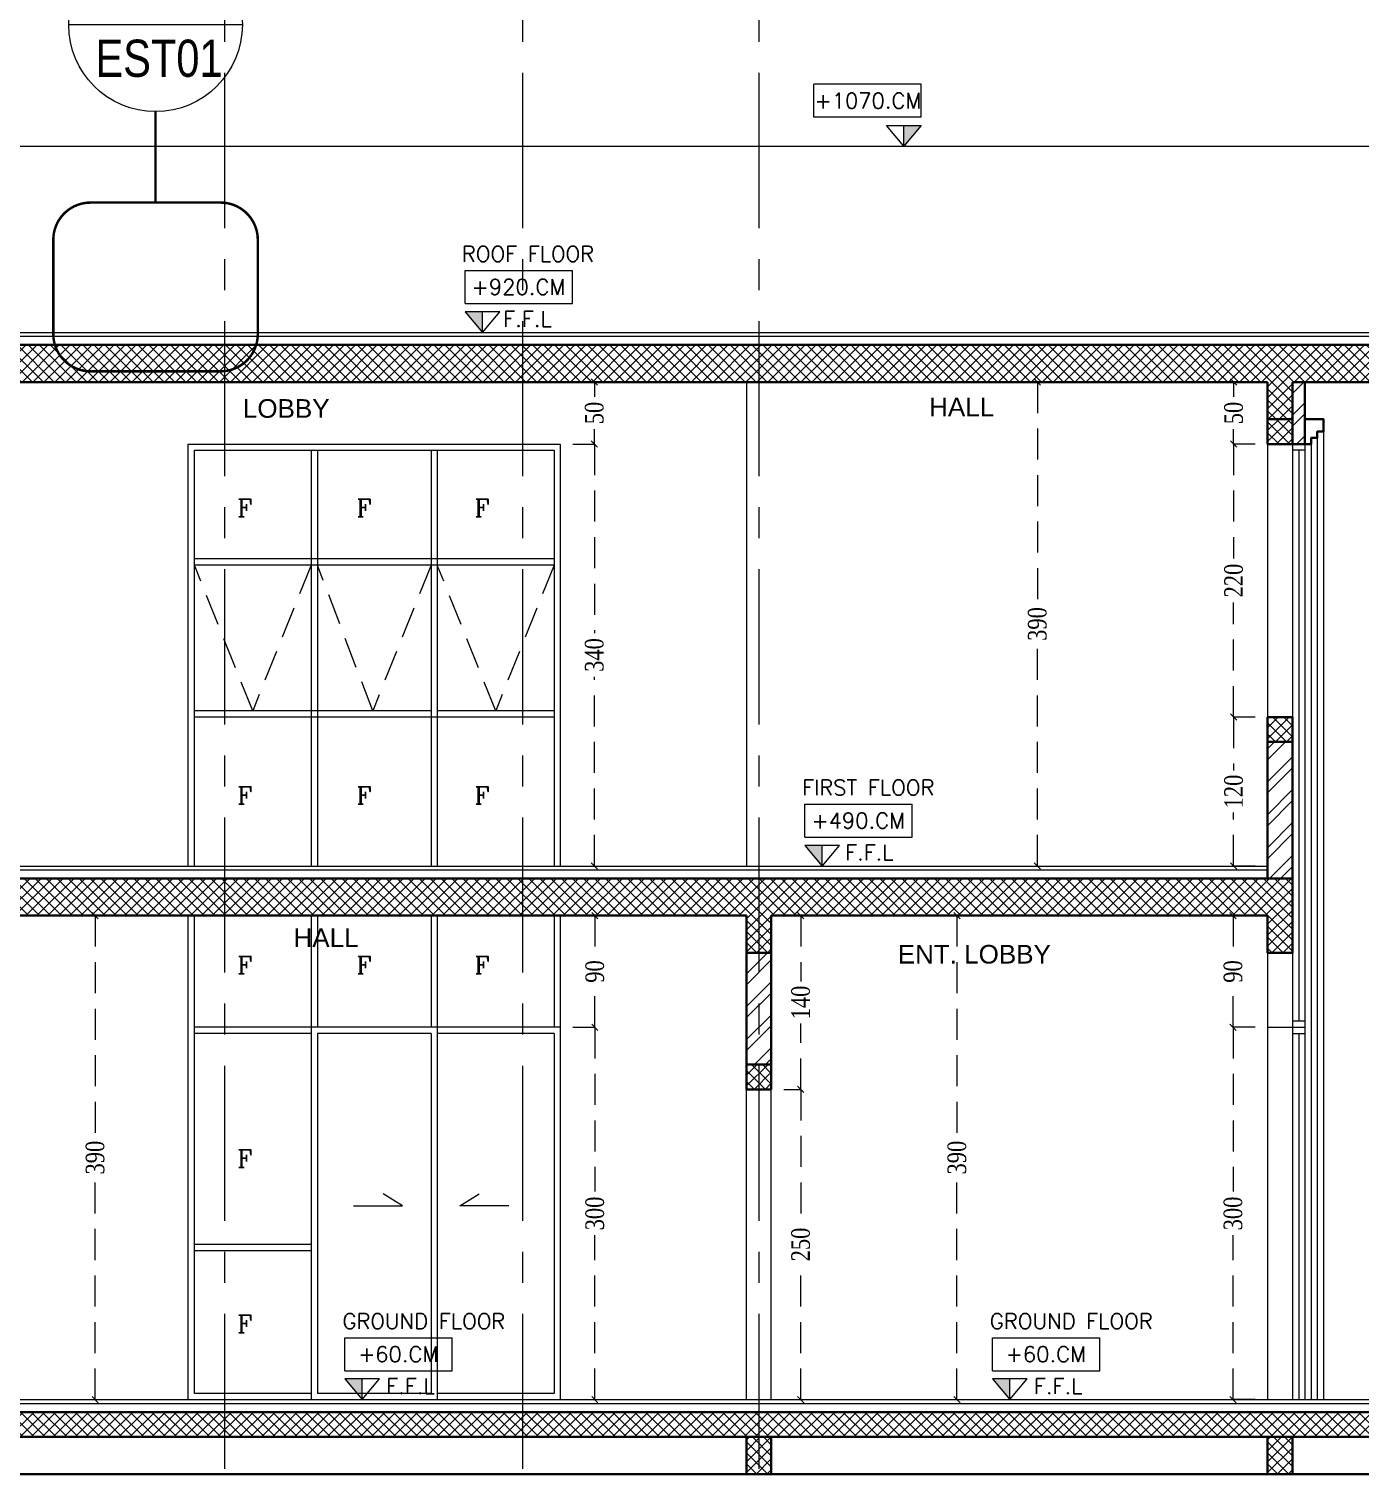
# Model space of a CAD drawing. Header units: inches. Extents: x -114 to 635, y -137 to 57.
# Drawn here: x 606.27 to 617, y 13.87 to 25.52 of the extents above; entities that cross this region are included whole.
import ezdxf
from ezdxf.enums import TextEntityAlignment as Align

# ---------------------------------------------------------------- set-up
doc = ezdxf.new("R2010")
doc.units = ezdxf.units.IN
doc.header["$MEASUREMENT"] = 0
doc.header["$PDMODE"] = 98
for name, pattern in [('CENTER', [2, 1.25, -0.25, 0.25, -0.25]), ('CENTERX2', [4, 2.5, -0.5, 0.5, -0.5]), ('DASHED2', [0.375, 0.25, -0.125]), ('HIDDEN', [0.375, 0.25, -0.125]), ('XA-1F-PLAN$0$DASHED2', [0.375, 0.25, -0.125])]:
    doc.linetypes.add(name, pattern=pattern)
doc.layers.get('0').update_dxf_attribs({"lineweight": 5})
doc.layers.get('Defpoints').update_dxf_attribs({"lineweight": 5})
for name, color, linetype, lineweight in [('A-FINISHING', 2, 'Continuous', 5), ('A-LEVEL TEXT', 3, 'Continuous', 5), ('DETAILS TAG', 8, 'Continuous', 5), ('dim', 1, 'Continuous', 9), ('DOOR', 1, 'Continuous', 5), ('ELEVATION 00', 7, 'Continuous', 30), ('ELEVATION 03', 2, 'Continuous', 13), ('ELEVATION 04', 1, 'Continuous', 9), ('ELEVATION WINDOW', 5, 'Continuous', 5), ('FINISH', 3, 'Continuous', 9), ('GENERAL TEXT', 4, 'Continuous', 5), ('HATCH', 15, 'Continuous', 0), ('LEVEL SYMBOL', 8, 'Continuous', 5), ('LEVELS', 251, 'Continuous', 5), ('ROOMS DIMENSION', 3, 'Continuous', 5), ('TAG ELEVATIONS DETAIL', 8, 'Continuous', 9), ('TAG SPOT DETAIL', 8, 'HIDDEN', 9), ('WALL PROPOSED', 7, 'Continuous', 30), ('WINDOWS', 5, 'Continuous', 5)]:
    doc.layers.add(name, color=color, linetype=linetype, lineweight=lineweight)
doc.layers.add('AXIES', color=7, linetype='CENTER', lineweight=0, true_color=0x949596)
doc.styles.add('Arial', font='arial.ttf')
doc.styles.add('ARIAL-GRID', font='arial.ttf', dxfattribs={"width": 0.7, "height": 320})
doc.styles.add('ARIAL-TITLE', font='arialbd.ttf')
doc.styles.add('COMP', font='complex_.ttf')
doc.styles.add('ROMANS', font='romans.shx', dxfattribs={"width": 0.7})
doc.styles.add('ST', font='times.ttf', dxfattribs={"width": 0.8})
doc.styles.get("Standard").update_dxf_attribs({"font": 'arial.ttf'})
doc.styles.add('TEXTN', font='arial.ttf', dxfattribs={"height": 0.2})
doc.styles.add('TEXTS', font='arial.ttf', dxfattribs={"width": 0.8})
doc.dimstyles.new('RASH PLAN', dxfattribs={"dimtxt": 0.15, "dimasz": 0.05, "dimexe": 0, "dimexo": 0.1, "dimgap": 0.05, "dimtad": 0, "dimdec": 0, "dimlfac": 100, "dimzin": 0, "dimdsep": 46, "dimtxsty": 'ST', "dimblk": 'OBLIQUE', "dimcen": 0.09, "dimclrd": 200, "dimclre": 6, "dimclrt": 1, "dimadec": 0, "dimazin": 0, "dimtfac": 1, "dimtdec": 0, "dimtmove": 1, "dimatfit": 3, "dimldrblk": 'OBLIQUE', "dimfxl": 0, "dimtolj": 1, "dimtzin": 0, "dimlwd": -1, "dimlwe": -1, "dimarcsym": 0})

# ---------------------------------------------------------------- blocks, each defined once
blk = doc.blocks.new('_Oblique')
at = {"color": 0, "lineweight": -2}
blk.add_line((-0.5, -0.5), (0.5, 0.5), dxfattribs=at)
blk = doc.blocks.new('*D606')
at = {"layer": 'Defpoints', "color": 0, "transparency": 16777216}
for p in [(616.252, 17.474), (615.973, 14.474), (616.252, 14.474)]:
    blk.add_point(p, dxfattribs=at)
at = {"layer": 'ROOMS DIMENSION', "color": 3, "transparency": 16777216}
for p, q in [((616.152, 17.474), (615.973, 17.474)), ((616.152, 14.474), (615.973, 14.474))]:
    blk.add_line(p, q, dxfattribs=at)
at = {"layer": 'ROOMS DIMENSION', "color": 3, "linetype": 'DASHED2', "transparency": 16777216}
for p, q in [((615.973, 17.474), (615.973, 16.15)), ((615.973, 14.474), (615.973, 15.798))]:
    blk.add_line(p, q, dxfattribs=at)
at = {"layer": 'ROOMS DIMENSION', "color": 3, "transparency": 16777216, "xscale": 0.05, "yscale": 0.05, "zscale": 0.05}
for p, rotation in [((615.973, 17.474), 90), ((615.973, 14.474), 270)]:
    blk.add_blockref('_Oblique', p, dxfattribs=dict(at, rotation=rotation))
at = {"layer": 'ROOMS DIMENSION', "color": 3, "transparency": 16777216, "insert": (615.973, 15.974), "char_height": 0.15, "attachment_point": 5, "rotation": 90, "style": 'ST'}
blk.add_mtext('\\A1;300', dxfattribs=at)
blk = doc.blocks.new('*D607')
at = {"layer": 'Defpoints', "color": 0, "transparency": 16777216}
for p in [(615.973, 18.374), (616.252, 18.374), (616.252, 17.474)]:
    blk.add_point(p, dxfattribs=at)
at = {"layer": 'ROOMS DIMENSION', "color": 3, "transparency": 16777216}
for p, q in [((616.152, 18.374), (615.973, 18.374)), ((616.152, 17.474), (615.973, 17.474))]:
    blk.add_line(p, q, dxfattribs=at)
at = {"layer": 'ROOMS DIMENSION', "color": 3, "linetype": 'DASHED2', "transparency": 16777216}
for p, q in [((615.973, 18.374), (615.973, 18.056)), ((615.973, 17.474), (615.973, 17.792))]:
    blk.add_line(p, q, dxfattribs=at)
at = {"layer": 'ROOMS DIMENSION', "color": 3, "transparency": 16777216, "xscale": 0.05, "yscale": 0.05, "zscale": 0.05}
for p, rotation in [((615.973, 18.374), 90), ((615.973, 17.474), 270)]:
    blk.add_blockref('_Oblique', p, dxfattribs=dict(at, rotation=rotation))
at = {"layer": 'ROOMS DIMENSION', "color": 3, "transparency": 16777216, "insert": (615.973, 17.924), "char_height": 0.15, "attachment_point": 5, "rotation": 90, "style": 'ST'}
blk.add_mtext('\\A1;90', dxfattribs=at)
blk = doc.blocks.new('*D608')
at = {"layer": 'Defpoints', "color": 0, "transparency": 16777216}
for p in [(612.252, 16.974), (612.252, 14.474), (612.489, 14.474)]:
    blk.add_point(p, dxfattribs=at)
at = {"layer": 'ROOMS DIMENSION', "color": 3, "transparency": 16777216}
for p, q in [((612.352, 16.974), (612.489, 16.974)), ((612.352, 14.474), (612.489, 14.474))]:
    blk.add_line(p, q, dxfattribs=at)
at = {"layer": 'ROOMS DIMENSION', "color": 3, "linetype": 'DASHED2', "transparency": 16777216}
for p, q in [((612.489, 16.974), (612.489, 15.902)), ((612.489, 14.474), (612.489, 15.546))]:
    blk.add_line(p, q, dxfattribs=at)
at = {"layer": 'ROOMS DIMENSION', "color": 3, "transparency": 16777216, "xscale": 0.05, "yscale": 0.05, "zscale": 0.05}
for p, rotation in [((612.489, 16.974), 90), ((612.489, 14.474), 270)]:
    blk.add_blockref('_Oblique', p, dxfattribs=dict(at, rotation=rotation))
at = {"layer": 'ROOMS DIMENSION', "color": 3, "transparency": 16777216, "insert": (612.489, 15.724), "char_height": 0.15, "attachment_point": 5, "rotation": 90, "style": 'ST'}
blk.add_mtext('\\A1;250', dxfattribs=at)
blk = doc.blocks.new('*D609')
at = {"layer": 'Defpoints', "color": 0, "transparency": 16777216}
for p in [(615.978, 19.974), (616.252, 19.974), (616.252, 18.774)]:
    blk.add_point(p, dxfattribs=at)
at = {"layer": 'ROOMS DIMENSION', "color": 3, "transparency": 16777216}
for p, q in [((616.152, 19.974), (615.978, 19.974)), ((616.152, 18.774), (615.978, 18.774))]:
    blk.add_line(p, q, dxfattribs=at)
at = {"layer": 'ROOMS DIMENSION', "color": 3, "linetype": 'DASHED2', "transparency": 16777216}
for p, q in [((615.978, 19.974), (615.978, 19.543)), ((615.978, 18.774), (615.978, 19.205))]:
    blk.add_line(p, q, dxfattribs=at)
at = {"layer": 'ROOMS DIMENSION', "color": 3, "transparency": 16777216, "xscale": 0.05, "yscale": 0.05, "zscale": 0.05}
for p, rotation in [((615.978, 19.974), 90), ((615.978, 18.774), 270)]:
    blk.add_blockref('_Oblique', p, dxfattribs=dict(at, rotation=rotation))
at = {"layer": 'ROOMS DIMENSION', "color": 3, "transparency": 16777216, "insert": (615.978, 19.374), "char_height": 0.15, "attachment_point": 5, "rotation": 90, "style": 'ST'}
blk.add_mtext('\\A1;120', dxfattribs=at)
blk = doc.blocks.new('*D610')
at = {"layer": 'Defpoints', "color": 0, "transparency": 16777216}
for p in [(610.552, 17.474), (610.83, 17.474), (610.552, 14.474)]:
    blk.add_point(p, dxfattribs=at)
at = {"layer": 'ROOMS DIMENSION', "color": 3, "transparency": 16777216}
for p, q in [((610.652, 17.474), (610.83, 17.474)), ((610.652, 14.474), (610.83, 14.474))]:
    blk.add_line(p, q, dxfattribs=at)
at = {"layer": 'ROOMS DIMENSION', "color": 3, "linetype": 'DASHED2', "transparency": 16777216}
for p, q in [((610.83, 17.474), (610.83, 16.15)), ((610.83, 14.474), (610.83, 15.798))]:
    blk.add_line(p, q, dxfattribs=at)
at = {"layer": 'ROOMS DIMENSION', "color": 3, "transparency": 16777216, "xscale": 0.05, "yscale": 0.05, "zscale": 0.05}
for p, rotation in [((610.83, 17.474), 90), ((610.83, 14.474), 270)]:
    blk.add_blockref('_Oblique', p, dxfattribs=dict(at, rotation=rotation))
at = {"layer": 'ROOMS DIMENSION', "color": 3, "transparency": 16777216, "insert": (610.83, 15.974), "char_height": 0.15, "attachment_point": 5, "rotation": 90, "style": 'ST'}
blk.add_mtext('\\A1;300', dxfattribs=at)
blk = doc.blocks.new('*D611')
at = {"layer": 'Defpoints', "color": 0, "transparency": 16777216}
for p in [(610.552, 18.374), (610.83, 18.374), (610.552, 17.474)]:
    blk.add_point(p, dxfattribs=at)
at = {"layer": 'ROOMS DIMENSION', "color": 3, "transparency": 16777216}
for p, q in [((610.652, 18.374), (610.83, 18.374)), ((610.652, 17.474), (610.83, 17.474))]:
    blk.add_line(p, q, dxfattribs=at)
at = {"layer": 'ROOMS DIMENSION', "color": 3, "linetype": 'DASHED2', "transparency": 16777216}
for p, q in [((610.83, 18.374), (610.83, 18.056)), ((610.83, 17.474), (610.83, 17.792))]:
    blk.add_line(p, q, dxfattribs=at)
at = {"layer": 'ROOMS DIMENSION', "color": 3, "transparency": 16777216, "xscale": 0.05, "yscale": 0.05, "zscale": 0.05}
for p, rotation in [((610.83, 18.374), 90), ((610.83, 17.474), 270)]:
    blk.add_blockref('_Oblique', p, dxfattribs=dict(at, rotation=rotation))
at = {"layer": 'ROOMS DIMENSION', "color": 3, "transparency": 16777216, "insert": (610.83, 17.924), "char_height": 0.15, "attachment_point": 5, "rotation": 90, "style": 'ST'}
blk.add_mtext('\\A1;90', dxfattribs=at)
blk = doc.blocks.new('*D612')
at = {"layer": 'Defpoints', "color": 0, "transparency": 16777216}
for p in [(610.552, 22.174), (610.826, 22.174), (610.552, 18.774)]:
    blk.add_point(p, dxfattribs=at)
at = {"layer": 'ROOMS DIMENSION', "color": 3, "transparency": 16777216}
for p, q in [((610.652, 22.174), (610.826, 22.174)), ((610.652, 18.774), (610.826, 18.774))]:
    blk.add_line(p, q, dxfattribs=at)
at = {"layer": 'ROOMS DIMENSION', "color": 3, "linetype": 'DASHED2', "transparency": 16777216}
for p, q in [((610.826, 22.174), (610.826, 20.65)), ((610.826, 18.774), (610.826, 20.298))]:
    blk.add_line(p, q, dxfattribs=at)
at = {"layer": 'ROOMS DIMENSION', "color": 3, "transparency": 16777216, "xscale": 0.05, "yscale": 0.05, "zscale": 0.05}
for p, rotation in [((610.826, 22.174), 90), ((610.826, 18.774), 270)]:
    blk.add_blockref('_Oblique', p, dxfattribs=dict(at, rotation=rotation))
at = {"layer": 'ROOMS DIMENSION', "color": 3, "transparency": 16777216, "insert": (610.826, 20.474), "char_height": 0.15, "attachment_point": 5, "rotation": 90, "style": 'ST'}
blk.add_mtext('\\A1;340', dxfattribs=at)
blk = doc.blocks.new('*D613')
at = {"layer": 'Defpoints', "color": 0, "transparency": 16777216}
for p in [(610.493, 22.674), (610.826, 22.674), (610.552, 22.174)]:
    blk.add_point(p, dxfattribs=at)
at = {"layer": 'ROOMS DIMENSION', "color": 3, "transparency": 16777216}
for p, q in [((610.593, 22.674), (610.826, 22.674)), ((610.652, 22.174), (610.826, 22.174))]:
    blk.add_line(p, q, dxfattribs=at)
at = {"layer": 'ROOMS DIMENSION', "color": 3, "linetype": 'DASHED2', "transparency": 16777216}
for p, q in [((610.826, 22.674), (610.826, 22.555)), ((610.826, 22.174), (610.826, 22.293))]:
    blk.add_line(p, q, dxfattribs=at)
at = {"layer": 'ROOMS DIMENSION', "color": 3, "transparency": 16777216, "xscale": 0.05, "yscale": 0.05, "zscale": 0.05}
for p, rotation in [((610.826, 22.674), 90), ((610.826, 22.174), 270)]:
    blk.add_blockref('_Oblique', p, dxfattribs=dict(at, rotation=rotation))
at = {"layer": 'ROOMS DIMENSION', "color": 3, "transparency": 16777216, "insert": (610.826, 22.424), "char_height": 0.15, "attachment_point": 5, "rotation": 90, "style": 'ST'}
blk.add_mtext('\\A1;50', dxfattribs=at)
blk = doc.blocks.new('*D614')
at = {"layer": 'Defpoints', "color": 0, "transparency": 16777216}
for p in [(615.978, 22.174), (616.252, 22.174), (616.252, 19.974)]:
    blk.add_point(p, dxfattribs=at)
at = {"layer": 'ROOMS DIMENSION', "color": 3, "transparency": 16777216}
for p, q in [((616.152, 22.174), (615.978, 22.174)), ((616.152, 19.974), (615.978, 19.974))]:
    blk.add_line(p, q, dxfattribs=at)
at = {"layer": 'ROOMS DIMENSION', "color": 3, "linetype": 'DASHED2', "transparency": 16777216}
for p, q in [((615.978, 22.174), (615.978, 21.252)), ((615.978, 19.974), (615.978, 20.896))]:
    blk.add_line(p, q, dxfattribs=at)
at = {"layer": 'ROOMS DIMENSION', "color": 3, "transparency": 16777216, "xscale": 0.05, "yscale": 0.05, "zscale": 0.05}
for p, rotation in [((615.978, 22.174), 90), ((615.978, 19.974), 270)]:
    blk.add_blockref('_Oblique', p, dxfattribs=dict(at, rotation=rotation))
at = {"layer": 'ROOMS DIMENSION', "color": 3, "transparency": 16777216, "insert": (615.978, 21.074), "char_height": 0.15, "attachment_point": 5, "rotation": 90, "style": 'ST'}
blk.add_mtext('\\A1;220', dxfattribs=at)
blk = doc.blocks.new('*D615')
at = {"layer": 'Defpoints', "color": 0, "transparency": 16777216}
for p in [(615.978, 22.674), (616.252, 22.674), (616.252, 22.174)]:
    blk.add_point(p, dxfattribs=at)
at = {"layer": 'ROOMS DIMENSION', "color": 3, "transparency": 16777216}
for p, q in [((616.152, 22.674), (615.978, 22.674)), ((616.152, 22.174), (615.978, 22.174))]:
    blk.add_line(p, q, dxfattribs=at)
at = {"layer": 'ROOMS DIMENSION', "color": 3, "linetype": 'DASHED2', "transparency": 16777216}
for p, q in [((615.978, 22.674), (615.978, 22.555)), ((615.978, 22.174), (615.978, 22.293))]:
    blk.add_line(p, q, dxfattribs=at)
at = {"layer": 'ROOMS DIMENSION', "color": 3, "transparency": 16777216, "xscale": 0.05, "yscale": 0.05, "zscale": 0.05}
for p, rotation in [((615.978, 22.674), 90), ((615.978, 22.174), 270)]:
    blk.add_blockref('_Oblique', p, dxfattribs=dict(at, rotation=rotation))
at = {"layer": 'ROOMS DIMENSION', "color": 3, "transparency": 16777216, "insert": (615.978, 22.424), "char_height": 0.15, "attachment_point": 5, "rotation": 90, "style": 'ST'}
blk.add_mtext('\\A1;50', dxfattribs=at)
blk = doc.blocks.new('*D616')
at = {"layer": 'Defpoints', "color": 0, "transparency": 16777216}
for p in [(612.252, 18.374), (612.489, 18.374), (612.252, 16.974)]:
    blk.add_point(p, dxfattribs=at)
at = {"layer": 'ROOMS DIMENSION', "color": 3, "transparency": 16777216}
for p, q in [((612.352, 18.374), (612.489, 18.374)), ((612.352, 16.974), (612.489, 16.974))]:
    blk.add_line(p, q, dxfattribs=at)
at = {"layer": 'ROOMS DIMENSION', "color": 3, "linetype": 'DASHED2', "transparency": 16777216}
for p, q in [((612.489, 18.374), (612.489, 17.843)), ((612.489, 16.974), (612.489, 17.505))]:
    blk.add_line(p, q, dxfattribs=at)
at = {"layer": 'ROOMS DIMENSION', "color": 3, "transparency": 16777216, "xscale": 0.05, "yscale": 0.05, "zscale": 0.05}
for p, rotation in [((612.489, 18.374), 90), ((612.489, 16.974), 270)]:
    blk.add_blockref('_Oblique', p, dxfattribs=dict(at, rotation=rotation))
at = {"layer": 'ROOMS DIMENSION', "color": 3, "transparency": 16777216, "insert": (612.489, 17.674), "char_height": 0.15, "attachment_point": 5, "rotation": 90, "style": 'ST'}
blk.add_mtext('\\A1;140', dxfattribs=at)
blk = doc.blocks.new('*D620')
at = {"layer": 'Defpoints', "color": 0, "transparency": 16777216}
for p in [(606.666, 18.374), (606.803, 18.374), (606.666, 14.474)]:
    blk.add_point(p, dxfattribs=at)
at = {"layer": 'ROOMS DIMENSION', "color": 3, "transparency": 16777216}
for p, q in [((606.766, 18.374), (606.803, 18.374)), ((606.766, 14.474), (606.803, 14.474))]:
    blk.add_line(p, q, dxfattribs=at)
at = {"layer": 'ROOMS DIMENSION', "color": 3, "linetype": 'DASHED2', "transparency": 16777216}
for p, q in [((606.803, 18.374), (606.803, 16.6)), ((606.803, 14.474), (606.803, 16.248))]:
    blk.add_line(p, q, dxfattribs=at)
at = {"layer": 'ROOMS DIMENSION', "color": 3, "transparency": 16777216, "xscale": 0.05, "yscale": 0.05, "zscale": 0.05}
for p, rotation in [((606.803, 18.374), 90), ((606.803, 14.474), 270)]:
    blk.add_blockref('_Oblique', p, dxfattribs=dict(at, rotation=rotation))
at = {"layer": 'ROOMS DIMENSION', "color": 3, "transparency": 16777216, "insert": (606.803, 16.424), "char_height": 0.15, "attachment_point": 5, "rotation": 90, "style": 'ST'}
blk.add_mtext('\\A1;390', dxfattribs=at)
blk = doc.blocks.new('*D621')
at = {"layer": 'Defpoints', "color": 0, "transparency": 16777216}
for p in [(613.612, 18.374), (613.748, 18.374), (613.612, 14.474)]:
    blk.add_point(p, dxfattribs=at)
at = {"layer": 'ROOMS DIMENSION', "color": 3, "transparency": 16777216}
for p, q in [((613.712, 18.374), (613.748, 18.374)), ((613.712, 14.474), (613.748, 14.474))]:
    blk.add_line(p, q, dxfattribs=at)
at = {"layer": 'ROOMS DIMENSION', "color": 3, "linetype": 'DASHED2', "transparency": 16777216}
for p, q in [((613.748, 18.374), (613.748, 16.6)), ((613.748, 14.474), (613.748, 16.248))]:
    blk.add_line(p, q, dxfattribs=at)
at = {"layer": 'ROOMS DIMENSION', "color": 3, "transparency": 16777216, "xscale": 0.05, "yscale": 0.05, "zscale": 0.05}
for p, rotation in [((613.748, 18.374), 90), ((613.748, 14.474), 270)]:
    blk.add_blockref('_Oblique', p, dxfattribs=dict(at, rotation=rotation))
at = {"layer": 'ROOMS DIMENSION', "color": 3, "transparency": 16777216, "insert": (613.748, 16.424), "char_height": 0.15, "attachment_point": 5, "rotation": 90, "style": 'ST'}
blk.add_mtext('\\A1;390', dxfattribs=at)
blk = doc.blocks.new('*D624')
at = {"layer": 'Defpoints', "color": 0, "transparency": 16777216}
for p in [(614.201, 22.674), (614.396, 22.674), (614.201, 18.774)]:
    blk.add_point(p, dxfattribs=at)
at = {"layer": 'ROOMS DIMENSION', "color": 3, "transparency": 16777216}
for p, q in [((614.301, 22.674), (614.396, 22.674)), ((614.301, 18.774), (614.396, 18.774))]:
    blk.add_line(p, q, dxfattribs=at)
at = {"layer": 'ROOMS DIMENSION', "color": 3, "linetype": 'DASHED2', "transparency": 16777216}
for p, q in [((614.396, 22.674), (614.396, 20.9)), ((614.396, 18.774), (614.396, 20.548))]:
    blk.add_line(p, q, dxfattribs=at)
at = {"layer": 'ROOMS DIMENSION', "color": 3, "transparency": 16777216, "xscale": 0.05, "yscale": 0.05, "zscale": 0.05}
for p, rotation in [((614.396, 22.674), 90), ((614.396, 18.774), 270)]:
    blk.add_blockref('_Oblique', p, dxfattribs=dict(at, rotation=rotation))
at = {"layer": 'ROOMS DIMENSION', "color": 3, "transparency": 16777216, "insert": (614.396, 20.724), "char_height": 0.15, "attachment_point": 5, "rotation": 90, "style": 'ST'}
blk.add_mtext('\\A1;390', dxfattribs=at)
blk = doc.blocks.new('TAG-ELE-LVL')
at = {"layer": 'LEVEL SYMBOL'}
for p, q in [((-0.21, 0.35), (-0.21, 0.75)), ((-0.21, 0.75), (1.09, 0.75)), ((1.09, 0.35), (1.09, 0.75)), ((-0.21, 0.35), (1.09, 0.35)), ((0, 0), (0, 0.25))]:
    blk.add_line(p, q, dxfattribs=at)
blk.add_lwpolyline([(0, 0), (0.21, 0.25), (-0.21, 0.25)], close=True, dxfattribs=at)
blk.add_solid([(-0.21, 0.25), (0, 0), (0, 0.25)], dxfattribs=at)
at = {"layer": 'LEVEL SYMBOL', "style": 'TEXTN', "width": 0.75}
blk.add_attdef('-', (0.361, 0.07), '', height=0.175, dxfattribs=at)
at = {"layer": 'LEVELS', "color": 1, "style": 'TEXTS', "width": 0.75}
blk.add_attdef('FLOOR-NAME', text='', height=0.25, dxfattribs=at).set_placement((-0.21, 0.8), align=Align.BOTTOM_LEFT)
blk.add_attdef('LVL', text='', height=0.225, dxfattribs=at).set_placement((0.44, 0.55), align=Align.MIDDLE_CENTER)
blk = doc.blocks.new('A-REFR-TARG-100')
at = {"layer": 'DETAILS TAG', "linetype": 'Continuous'}
blk.add_line((0, 0), (-1400, 0), dxfattribs=at)
blk.add_circle((-700, 0), 700, dxfattribs=at)
at = {"layer": 'DETAILS TAG', "linetype": 'Continuous', "style": 'Arial', "width": 0.8}
blk.add_attdef('DRAWING-REF', text='', height=264, dxfattribs=at).set_placement((-672, -270), align=Align.MIDDLE)
at = {"layer": 'TAG ELEVATIONS DETAIL', "linetype": 'Continuous', "style": 'ARIAL-TITLE'}
blk.add_attdef('DET-NO', text='', height=375, dxfattribs=at).set_placement((-701, 326), align=Align.MIDDLE)
blk = doc.blocks.new('A$Ca27cd91a')
at = {"layer": 'TAG SPOT DETAIL', "linetype": 'XA-1F-PLAN$0$DASHED2', "const_width": 20}
blk.add_lwpolyline([(0, 1413), (0, 680)], dxfattribs=at)
blk.add_lwpolyline([(-524, -680, -0.414214), (-824, -380), (-824, 380, -0.414214), (-524, 680), (524, 680, -0.414214), (824, 380), (824, -380, -0.414214), (524, -680)], format="xyb", close=True, dxfattribs=at)
at = {"layer": 'TAG ELEVATIONS DETAIL', "ltscale": 800}
ref = blk.add_blockref('A-REFR-TARG-100', (700, 2113), dxfattribs=at)
ref.add_attrib('DET-NO', 'D01', dxfattribs={"linetype": 'Continuous', "height": 320, "style": 'ARIAL-GRID', "width": 0.7}).set_placement((-1, 2438), align=Align.MIDDLE)
ref.add_attrib('DRAWING-REF', 'EST01', dxfattribs={"layer": 'DETAILS TAG', "linetype": 'Continuous', "height": 300, "style": 'Arial', "width": 0.8}).set_placement((28, 1843), align=Align.MIDDLE)

msp = doc.modelspace()

# ---------------------------------------------------------------- hatches: boundary and pattern name
at = {"layer": 'HATCH'}
h = msp.add_hatch(dxfattribs=at)
h.set_pattern_fill('ANSI37', color=256, scale=0.5, angle=180, style=0)
h.paths.add_polyline_path([(598.651, 22.974), (598.651, 22.374), (598.851, 22.374), (598.851, 22.674), (603.851, 22.674), (603.851, 22.374), (604.05, 22.374), (604.05, 22.674), (616.252, 22.674), (616.252, 22.374), (616.452, 22.374), (616.452, 22.674), (620.452, 22.674), (620.452, 22.974)])
h = msp.add_hatch(dxfattribs=at)
h.set_pattern_fill('ANSI32', color=256, scale=0.5, angle=180, style=0)
h.set_pattern_definition([(225, (0.2, 0.3), (0.13258252, -0.13258252), []), (225, (0.11161, 0.3), (0.13258252, -0.13258252), [])])
h.paths.add_polyline_path([(616.552, 22.674), (616.452, 22.674), (616.452, 22.174), (616.552, 22.174)])
h = msp.add_hatch(dxfattribs=at)
h.set_pattern_fill('ANSI37', color=256, scale=0.5, angle=180, style=0)
h.paths.add_polyline_path([(616.452, 22.374), (616.252, 22.374), (616.252, 22.174), (616.452, 22.174)])
h = msp.add_hatch(dxfattribs=at)
h.set_pattern_fill('ANSI37', color=256, scale=0.5, angle=180, style=0)
h.set_pattern_definition([(225, (72.063845, -8.2), (0.044194174, -0.044194174), []), (315, (72.063845, -8.2), (0.044194174, 0.044194174), [])])
h.paths.add_polyline_path([(616.452, 19.974), (616.253, 19.974), (616.253, 19.774), (616.452, 19.774)])
h = msp.add_hatch(dxfattribs=at)
h.set_pattern_fill('ANSI32', color=256, scale=0.5, angle=180, style=0)
h.paths.add_polyline_path([(616.453, 19.774), (616.253, 19.774), (616.252, 18.674), (616.452, 18.674)])
h = msp.add_hatch(dxfattribs=at)
h.set_pattern_fill('ANSI37', color=256, scale=0.5, angle=180, style=0)
h.paths.add_polyline_path([(616.452, 18.674), (598.651, 18.674), (598.651, 18.074), (598.851, 18.074), (598.851, 18.374), (603.852, 18.374), (603.852, 18.074), (604.052, 18.074), (604.052, 18.374), (605.852, 18.374), (605.852, 18.074), (606.052, 18.074), (606.052, 18.374), (612.052, 18.374), (612.052, 18.074), (612.252, 18.074), (612.252, 18.374), (616.252, 18.374), (616.252, 18.074), (616.452, 18.074)])
h = msp.add_hatch(dxfattribs=at)
h.set_pattern_fill('ANSI32', color=256, scale=0.5, angle=180, style=0)
h.paths.add_polyline_path([(612.252, 18.074), (612.052, 18.074), (612.053, 17.174), (612.253, 17.174)])
h = msp.add_hatch(dxfattribs=at)
h.set_pattern_fill('ANSI37', color=256, scale=0.5, angle=180, style=0)
h.set_pattern_definition([(225, (67.863725, -10.999997), (0.044194174, -0.044194174), []), (315, (67.863725, -10.999997), (0.044194174, 0.044194174), [])])
h.paths.add_polyline_path([(612.252, 17.174), (612.053, 17.174), (612.053, 16.974), (612.252, 16.974)])
h = msp.add_hatch(dxfattribs=at)
h.set_pattern_fill('ANSI37', color=256, scale=0.5, angle=180, style=0)
h.paths.add_polyline_path([(622.618, 14.294), (621.618, 14.294), (621.618, 14.374), (598.651, 14.374), (598.651, 14.174), (622.618, 14.174)])
h = msp.add_hatch(dxfattribs=at)
h.set_pattern_fill('ANSI37', color=256, scale=0.5, angle=180, style=0)
h.set_pattern_definition([(225, (-4.20012, 0), (0.044194174, -0.044194174), []), (315, (-4.20012, 0), (0.044194174, 0.044194174), [])])
h.paths.add_polyline_path([(612.252, 14.174), (612.052, 14.174), (612.052, 13.874), (612.252, 13.874)])
h = msp.add_hatch(dxfattribs=at)
h.set_pattern_fill('ANSI37', color=256, scale=0.5, angle=180, style=0)
h.paths.add_polyline_path([(616.452, 14.174), (616.252, 14.174), (616.252, 13.874), (616.452, 13.874)])

# ---------------------------------------------------------------- linework, layer by layer
at = {"layer": 'A-FINISHING'}
for p, q in [((598.851, 23.074), (620.252, 23.074)), ((598.851, 23.044), (620.252, 23.044)), ((604.049, 18.774), (616.252, 18.774)), ((604.049, 18.744), (616.252, 18.744)), ((606.052, 14.474), (621.648, 14.474)), ((606.052, 14.444), (621.648, 14.444))]:
    msp.add_line(p, q, dxfattribs=at)
at = {"layer": 'AXIES', "linetype": 'CENTERX2', "ltscale": 0.5}
for p, q in [((607.847, 31.165), (607.847, 13.874)), ((610.247, 31.165), (610.247, 13.874)), ((612.152, 31.165), (612.152, 13.874))]:
    msp.add_line(p, q, dxfattribs=at)
at = {"layer": 'DOOR', "linetype": 'Continuous', "lineweight": 18}
for p, q in [((616.252, 17.474), (616.552, 17.474)), ((616.252, 17.474), (616.252, 14.474)), ((616.452, 17.474), (616.452, 14.474)), ((616.552, 17.474), (616.552, 14.474)), ((616.452, 17.424), (616.552, 17.424)), ((616.502, 17.424), (616.502, 14.474))]:
    msp.add_line(p, q, dxfattribs=at)
at = {"layer": 'ELEVATION 00'}
for p, q in [((626.089, 14.174), (596.733, 14.174)), ((629.851, 13.874), (592.662, 13.874))]:
    msp.add_line(p, q, dxfattribs=at)
at = {"layer": 'ELEVATION 03'}
for p, q in [((616.702, 22.274), (616.702, 14.474)), ((616.602, 22.174), (616.602, 14.474)), ((616.652, 22.224), (616.652, 14.474))]:
    msp.add_line(p, q, dxfattribs=at)
at = {"layer": 'ELEVATION 04'}
msp.add_line((598.852, 24.575), (617.952, 24.575), dxfattribs=at)
at = {"layer": 'ELEVATION WINDOW'}
for p, q in [((608.544, 22.124), (608.544, 18.774)), ((608.594, 22.124), (608.594, 18.774)), ((609.51, 22.124), (609.51, 18.774)), ((609.56, 22.124), (609.56, 18.774)), ((610.502, 21.249), (607.603, 21.249)), ((610.502, 21.199), (607.603, 21.199)), ((609.51, 20.024), (607.603, 20.024)), ((610.502, 19.974), (607.603, 19.974)), ((610.502, 20.024), (609.56, 20.024)), ((608.544, 18.374), (608.544, 14.474)), ((608.594, 18.374), (608.594, 17.474)), ((609.51, 18.374), (609.51, 17.474)), ((609.56, 18.374), (609.56, 17.474)), ((610.552, 17.474), (607.603, 17.474)), ((609.56, 17.474), (609.56, 14.474)), ((608.544, 17.424), (607.603, 17.424)), ((608.594, 17.424), (608.594, 14.524)), ((609.51, 17.424), (608.594, 17.424)), ((609.51, 17.424), (609.51, 14.524)), ((610.502, 17.424), (609.56, 17.424)), ((608.544, 15.724), (607.603, 15.724)), ((608.544, 15.674), (607.603, 15.674)), ((608.544, 14.524), (607.603, 14.524)), ((609.51, 14.524), (608.594, 14.524)), ((610.502, 14.524), (609.56, 14.524))]:
    msp.add_line(p, q, dxfattribs=at)
for points in [[(607.603, 18.774), (607.603, 22.124), (610.502, 22.124), (610.502, 18.774)], [(607.603, 14.524), (607.603, 18.374)], [(610.502, 18.374), (610.502, 17.474)], [(610.502, 17.424), (610.502, 14.524)], [(608.884, 16.035), (609.279, 16.035), (609.124, 16.132)], [(610.137, 16.035), (609.742, 16.035), (609.897, 16.132)]]:
    msp.add_lwpolyline(points, dxfattribs=at)
at = {"layer": 'ELEVATION WINDOW', "linetype": 'DASHED2'}
for points in [[(608.544, 21.199), (608.073, 20.024), (607.603, 21.199)], [(609.51, 21.199), (609.04, 20.024), (608.594, 21.199)], [(610.502, 21.199), (610.031, 20.024), (609.56, 21.199)]]:
    msp.add_lwpolyline(points, dxfattribs=at)
at = {"layer": 'FINISH', "ltscale": 20}
msp.add_line((612.052, 22.674), (612.052, 18.774), dxfattribs=at)
for points in [[(607.553, 18.774), (607.553, 22.174), (610.552, 22.174), (610.552, 18.774)], [(607.553, 14.474), (607.553, 18.374)], [(610.552, 18.374), (610.552, 14.474)], [(612.052, 14.474), (612.052, 16.974)], [(612.252, 14.474), (612.252, 16.974)]]:
    msp.add_lwpolyline(points, dxfattribs=at)
at = {"layer": 'WALL PROPOSED'}
for p, q in [((598.651, 22.974), (620.452, 22.974)), ((604.05, 22.674), (616.252, 22.674)), ((616.252, 22.174), (616.252, 22.674)), ((616.452, 22.174), (616.452, 22.674)), ((616.452, 22.674), (620.452, 22.674)), ((616.552, 22.174), (616.552, 22.674)), ((616.252, 22.374), (616.452, 22.374)), ((616.552, 22.174), (616.252, 22.174)), ((616.252, 19.974), (616.452, 19.974)), ((616.252, 19.974), (616.252, 18.674)), ((616.452, 18.074), (616.452, 19.974)), ((616.253, 19.774), (616.452, 19.774)), ((598.651, 18.674), (616.452, 18.674)), ((606.052, 18.374), (612.052, 18.374)), ((612.052, 18.374), (612.052, 16.974)), ((612.252, 18.374), (612.252, 16.974)), ((612.252, 18.374), (616.252, 18.374)), ((616.252, 18.374), (616.252, 18.074)), ((612.052, 18.074), (612.252, 18.074)), ((616.252, 18.074), (616.452, 18.074)), ((612.053, 17.174), (612.252, 17.174)), ((612.252, 16.974), (612.052, 16.974)), ((598.651, 14.374), (621.618, 14.374)), ((598.651, 14.174), (622.618, 14.174)), ((612.052, 14.174), (612.052, 13.874)), ((612.252, 14.174), (612.252, 13.874)), ((616.252, 14.174), (616.252, 13.874)), ((616.452, 13.874), (616.452, 14.174)), ((612.052, 13.874), (612.252, 13.874)), ((616.252, 13.874), (616.452, 13.874))]:
    msp.add_line(p, q, dxfattribs=at)
at = {"layer": 'WALL PROPOSED', "flags": 128}
msp.add_lwpolyline([(616.552, 22.174), (616.602, 22.174), (616.602, 22.224), (616.652, 22.224), (616.652, 22.274), (616.702, 22.274), (616.702, 22.374), (616.552, 22.374)], dxfattribs=at)
at = {"layer": 'WINDOWS'}
for p, q in [((616.252, 22.174), (616.252, 19.974)), ((616.452, 22.174), (616.452, 19.974)), ((616.552, 22.174), (616.552, 17.474)), ((616.552, 22.124), (616.452, 22.124)), ((616.502, 22.124), (616.502, 17.524)), ((616.252, 18.074), (616.252, 17.474)), ((616.452, 18.074), (616.452, 17.474)), ((616.552, 17.524), (616.452, 17.524))]:
    msp.add_line(p, q, dxfattribs=at)

# ---------------------------------------------------------------- block references
at = {"layer": 'dim', "xscale": 0.001, "yscale": 0.001, "zscale": 0.001}
msp.add_blockref('A$Ca27cd91a', (607.29, 23.44, -1044.126), dxfattribs=at)
at = {"layer": 'LEVEL SYMBOL'}
ref = msp.add_blockref('TAG-ELE-LVL', (613.321, 24.575), dxfattribs=dict(at, xscale=-0.6652799999999388, yscale=0.6652799999999388, zscale=0.6652799999999388))
ref.add_attrib('LVL', '+1070.CM', dxfattribs={"layer": 'A-LEVEL TEXT', "height": 0.125, "style": 'ROMANS'}).set_placement((613.031, 24.941), align=Align.MIDDLE_CENTER)
ref = msp.add_blockref('TAG-ELE-LVL', (609.925, 23.074, 1044.363), dxfattribs=dict(at, xscale=0.6652799999999388, yscale=0.6652799999999388, zscale=0.6652799999999388))
ref.add_attrib('FLOOR-NAME', 'ROOF FLOOR', dxfattribs={"layer": 'A-LEVEL TEXT', "color": 3, "height": 0.125, "style": 'ROMANS'}).set_placement((609.759, 23.606, 1044.363), align=Align.BOTTOM_LEFT)
ref.add_attrib('-', ' F.F.L', (610.007, 23.12, 1044.363), dxfattribs={"layer": 'A-LEVEL TEXT', "height": 0.125, "style": 'ROMANS'})
ref.add_attrib('LVL', '+920.CM', dxfattribs={"layer": 'A-LEVEL TEXT', "height": 0.125, "style": 'ROMANS'}).set_placement((610.215, 23.44, 1044.363), align=Align.MIDDLE_CENTER)
ref = msp.add_blockref('TAG-ELE-LVL', (612.663, 18.774, 2934.706), dxfattribs=dict(at, xscale=0.6652799999999388, yscale=0.6652799999999388, zscale=0.6652799999999388))
ref.add_attrib('FLOOR-NAME', 'FIRST FLOOR', dxfattribs={"layer": 'A-LEVEL TEXT', "height": 0.125, "style": 'ROMANS'}).set_placement((612.5, 19.306, 2934.706), align=Align.BOTTOM_LEFT)
ref.add_attrib('-', ' F.F.L', (612.761, 18.82, 2934.706), dxfattribs={"layer": 'A-LEVEL TEXT', "height": 0.125, "style": 'ROMANS'})
ref.add_attrib('LVL', '+490.CM', dxfattribs={"layer": 'A-LEVEL TEXT', "height": 0.125, "style": 'ROMANS'}).set_placement((612.953, 19.14, 2934.706), align=Align.MIDDLE_CENTER)
ref = msp.add_blockref('TAG-ELE-LVL', (608.956, 14.474, 1044.366), dxfattribs=dict(at, xscale=0.6652799999999388, yscale=0.6652799999999388, zscale=0.6652799999999388))
ref.add_attrib('FLOOR-NAME', 'GROUND FLOOR', dxfattribs={"layer": 'A-LEVEL TEXT', "height": 0.125, "style": 'ROMANS'}).set_placement((608.796, 15.006, 1044.366), align=Align.BOTTOM_LEFT)
ref.add_attrib('-', ' F.F.L', (609.064, 14.52, 1044.366), dxfattribs={"layer": 'A-LEVEL TEXT', "height": 0.125, "style": 'ROMANS'})
ref.add_attrib('LVL', '+60.CM', dxfattribs={"layer": 'A-LEVEL TEXT', "height": 0.125, "style": 'ROMANS'}).set_placement((609.246, 14.84, 1044.366), align=Align.MIDDLE_CENTER)
ref = msp.add_blockref('TAG-ELE-LVL', (614.175, 14.474, 1044.366), dxfattribs=dict(at, xscale=0.6652799999999388, yscale=0.6652799999999388, zscale=0.6652799999999388))
ref.add_attrib('FLOOR-NAME', 'GROUND FLOOR', dxfattribs={"layer": 'A-LEVEL TEXT', "height": 0.125, "style": 'ROMANS'}).set_placement((614.014, 15.006, 1044.366), align=Align.BOTTOM_LEFT)
ref.add_attrib('-', ' F.F.L', (614.283, 14.52, 1044.366), dxfattribs={"layer": 'A-LEVEL TEXT', "height": 0.125, "style": 'ROMANS'})
ref.add_attrib('LVL', '+60.CM', dxfattribs={"layer": 'A-LEVEL TEXT', "height": 0.125, "style": 'ROMANS'}).set_placement((614.465, 14.84, 1044.366), align=Align.MIDDLE_CENTER)

# ---------------------------------------------------------------- texts
at = {"color": 3, "style": 'COMP'}
for p in [(608.01, 21.659, -0.238), (608.97, 21.659, -0.238), (609.921, 21.659, -0.238), (608.01, 19.342, -0.238), (608.97, 19.342, -0.238), (609.921, 19.342, -0.238), (608.01, 17.975, -0.238), (608.97, 17.975, -0.238), (609.921, 17.975, -0.238), (608.01, 16.415, -0.238), (608.01, 15.083, -0.238)]:
    msp.add_attdef('F', text='0', height=0.141, dxfattribs=at).set_placement(p, align=Align.MIDDLE)
at = {"layer": 'GENERAL TEXT'}
for s, p in [('LOBBY', (607.994, 22.386)), ('HALL', (608.402, 18.121)), ('ENT. LOBBY', (613.271, 17.988))]:
    msp.add_text(s, height=0.15, dxfattribs=at).set_placement(p)
at = {"layer": 'GENERAL TEXT', "insert": (613.524, 22.473), "char_height": 0.15, "attachment_point": 4}
msp.add_mtext('\\A1;\\pxqc;HALL', dxfattribs=at)

# ---------------------------------------------------------------- dimensions: what is measured, and where the dimension line sits
at = {"layer": 'ROOMS DIMENSION'}
for base, p1, p2, picture, middle in [((610.826, 22.674), (610.552, 22.174), (610.493, 22.674), '*D613', (610.826, 22.424)), ((614.396, 22.674), (614.201, 18.774), (614.201, 22.674), '*D624', (614.396, 20.724)), ((615.978, 22.674), (616.252, 22.174), (616.252, 22.674), '*D615', (615.978, 22.424)), ((610.826, 22.174), (610.552, 18.774), (610.552, 22.174), '*D612', (610.826, 20.474)), ((615.978, 22.174), (616.252, 19.974), (616.252, 22.174), '*D614', (615.978, 21.074)), ((615.978, 19.974), (616.252, 18.774), (616.252, 19.974), '*D609', (615.978, 19.374)), ((606.803, 18.374), (606.666, 14.474), (606.666, 18.374), '*D620', (606.803, 16.424)), ((610.83, 18.374), (610.552, 17.474), (610.552, 18.374), '*D611', (610.83, 17.924)), ((612.489, 18.374), (612.252, 16.974), (612.252, 18.374), '*D616', (612.489, 17.674)), ((613.748, 18.374), (613.612, 14.474), (613.612, 18.374), '*D621', (613.748, 16.424)), ((615.973, 18.374), (616.252, 17.474), (616.252, 18.374), '*D607', (615.973, 17.924)), ((610.83, 17.474), (610.552, 14.474), (610.552, 17.474), '*D610', (610.83, 15.974)), ((615.973, 14.474), (616.252, 17.474), (616.252, 14.474), '*D606', (615.973, 15.974)), ((612.489, 14.474), (612.252, 16.974), (612.252, 14.474), '*D608', (612.489, 15.724))]:
    dim = msp.add_linear_dim(base=base, p1=p1, p2=p2, angle=90, dimstyle='RASH PLAN', override={"dimclrd": 3, "dimclre": 3, "dimclrt": 3}, dxfattribs=at)
    dim.commit()
    dim.dimension.update_dxf_attribs({"geometry": picture, "text_midpoint": middle})

doc.saveas('drawing.dxf')
